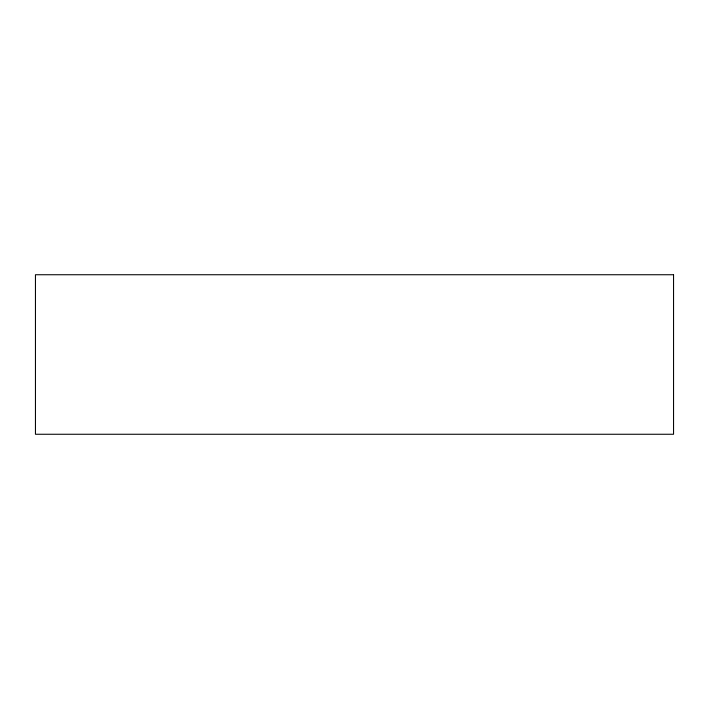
<?xml version="1.0" encoding="UTF-8"?>
<svg xmlns="http://www.w3.org/2000/svg" width="709" height="709" viewBox="0 0 709 709"><rect width="100%" height="100%" fill="white"/><g stroke="black" fill="none" stroke-linecap="round" stroke-linejoin="round"><path stroke-width="1.06" d="M673.55 274.738L35.45 274.738L35.45 434.262L673.55 434.262L673.55 274.738"/></g></svg>
